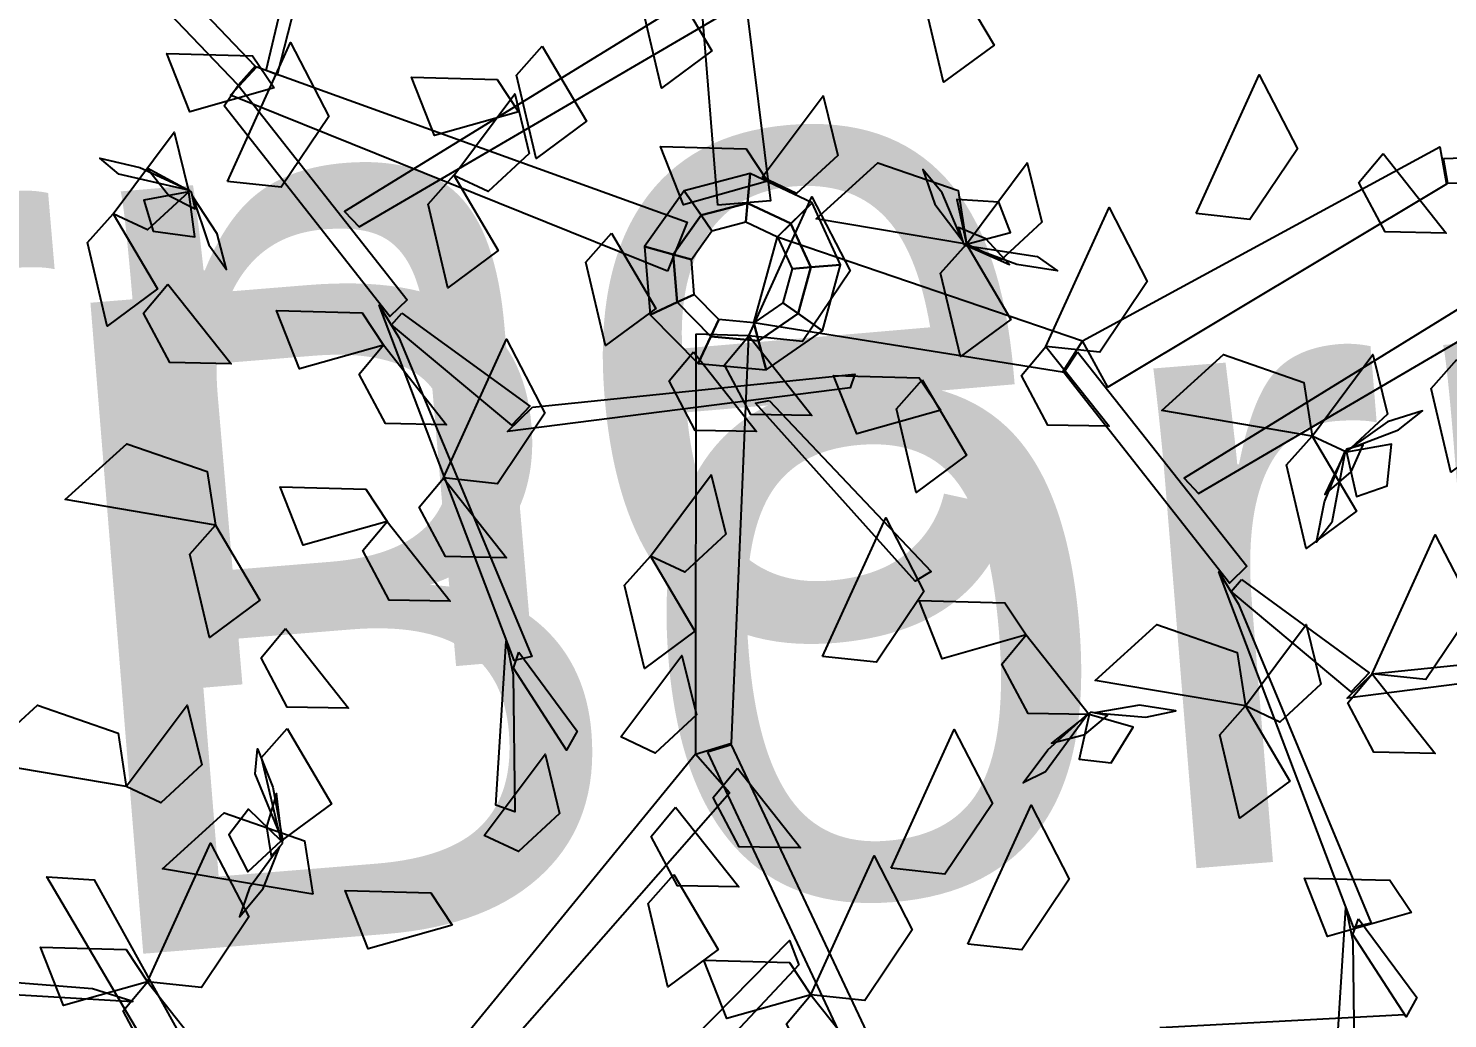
# Model space of a CAD drawing. Header units: metres. Extents: x 1851758 to 1852050, y 5187822 to 5188223.
# Drawn here: x 1851949.972 to 1851952.146, y 5187917.399 to 5187918.915 of the extents above; entities that cross this region are included whole.
import ezdxf

# ---------------------------------------------------------------- set-up
doc = ezdxf.new("R2010")
doc.units = ezdxf.units.M
doc.header["$LTSCALE"] = 2.5
doc.linetypes.add('L8', pattern=[0.225, 0.15, -0.075])
doc.layers.add('PRO_IMP_REP', color=6, linetype='CONTINUOUS', lineweight=15)
for name, color, linetype in [('PRO_PAR_N', 6, 'CONTINUOUS'), ('PRO_VOI', 7, 'CONTINUOUS'), ('PRO_VOI_VEG', 81, 'CONTINUOUS')]:
    doc.layers.add(name, color=color, linetype=linetype)
doc.styles.add('_ECRITURE', font='NEWSGOTN.TTF')

# ---------------------------------------------------------------- blocks, each defined once
blk = doc.blocks.new('arbre4')
at = {"layer": 'PRO_VOI_VEG', "color": 42, "linetype": 'ByBlock', "lineweight": -2, "extrusion": (-0.027137, -0.572523, 0.819439), "elevation": 5.6156, "flags": 128}
blk.add_lwpolyline([(2.7648, 4.287), (1.549, 6.0719), (1.5195, 5.8926), (2.7354, 4.1892), (2.7648, 4.287)], close=True, dxfattribs=at)
at = {"layer": 'PRO_VOI_VEG', "color": 42, "linetype": 'ByBlock', "lineweight": -2, "extrusion": (0.512659, -0.256321, 0.819439), "elevation": 0.3479, "flags": 128}
for points in [[(-0.0474, 2.2601), (0.4021, 3.4745), (0.4684, 3.4174), (0.0263, 2.2275), (-0.0474, 2.2601)], [(0.24, 3.1077), (-0.9759, 4.8926), (-1.0054, 4.7133), (0.2105, 3.0099), (0.24, 3.1077)]]:
    blk.add_lwpolyline(points, close=True, dxfattribs=at)
at = {"layer": 'PRO_VOI_VEG', "color": 42, "linetype": 'ByBlock', "lineweight": -2, "extrusion": (0.647784, -0.323881, 0.689548), "elevation": -0.1006, "flags": 128}
for points in [[(0.0263, 2.1997), (0.9106, 2.3923), (0.8885, 2.3135), (0.0263, 2.1472), (0.0263, 2.1997)], [(-0.0842, 0.2125), (-0.0842, 2.3048), (0.0263, 2.2435), (0.0779, 0.2125), (-0.0842, 0.2125)]]:
    blk.add_lwpolyline(points, close=True, dxfattribs=at)
at = {"layer": 'PRO_VOI_VEG', "color": 42, "linetype": 'ByBlock', "lineweight": -2, "extrusion": (0, -0.83205, 0.5547), "elevation": 0.6002, "flags": 128}
blk.add_lwpolyline([(-0.0637, 1.2825), (-0.0637, 3.5277), (0.0469, 3.4619), (0.0985, 1.2825), (-0.0637, 1.2825)], close=True, dxfattribs=at)
at = {"layer": 'PRO_VOI_VEG', "color": 42, "linetype": 'ByBlock', "lineweight": -2, "extrusion": (-0.798146, 0.353014, 0.488205), "flags": 128}
for points, elevation in [([(0.2567, 1.5814), (-0.9591, 3.7063), (-0.9886, 3.4928), (0.2273, 1.465), (0.2567, 1.5814)], 2.2142), ([(-0.0306, 0.5723), (0.4189, 2.018), (0.4852, 1.9501), (0.0431, 0.5335), (-0.0306, 0.5723)], 2.2142), ([(0.5368, 2.0471), (1.3252, 3.4928), (1.3547, 3.3958), (0.4631, 1.8628), (0.5368, 2.0471)], 2.2142), ([(0.1809, 5.5383), (-1.035, 7.6631), (-1.0645, 7.4496), (0.1514, 5.4218), (0.1809, 5.5383)], 1.3369), ([(-0.1065, 4.5292), (0.343, 5.9749), (0.4093, 5.9069), (-0.0328, 4.4904), (-0.1065, 4.5292)], 1.3369), ([(0.4609, 6.004), (1.2494, 7.4496), (1.2789, 7.3526), (0.3872, 5.8196), (0.4609, 6.004)], 1.3369)]:
    blk.add_lwpolyline(points, close=True, dxfattribs=dict(at, elevation=elevation))
at = {"layer": 'PRO_VOI_VEG', "linetype": 'ByBlock', "lineweight": -2, "extrusion": (0.843665, 0.223353, 0.488205), "flags": 128}
for points, elevation in [([(0.9347, 7.5005), (0.6722, 7.3948), (0.6163, 7.771), (0.8773, 7.7131), (0.9347, 7.5005)], 4.2887), ([(0.6636, 5.22), (0.4011, 5.1143), (0.3452, 5.4904), (0.6062, 5.4326), (0.6636, 5.22)], 3.9536), ([(0.8596, 2.366), (0.5971, 2.2603), (0.5412, 2.6365), (0.8022, 2.5786), (0.8596, 2.366)], 0.9193), ([(0.5766, 2.5549), (0.3141, 2.4492), (0.2582, 2.8254), (0.5192, 2.7675), (0.5766, 2.5549)], 0.5817), ([(0.8137, 7.6456), (0.5513, 7.5399), (0.4954, 7.9161), (0.7564, 7.8582), (0.8137, 7.6456)], 2.2571), ([(0.2488, 7.7078), (-0.0137, 7.6021), (-0.0696, 7.9783), (0.1914, 7.9205), (0.2488, 7.7078)], 3.918), ([(-0.1454, 1.8665), (-0.4079, 1.7608), (-0.4638, 2.137), (-0.2028, 2.0791), (-0.1454, 1.8665)], 1.8123), ([(-0.4925, 1.6013), (-0.755, 1.4956), (-0.8109, 1.8718), (-0.5499, 1.814), (-0.4925, 1.6013)], 1.3589), ([(-0.9796, 7.4745), (-1.2421, 7.3688), (-1.298, 7.745), (-1.037, 7.6871), (-0.9796, 7.4745)], 6.4375), ([(-0.1897, 5.444), (-0.4522, 5.3383), (-0.5081, 5.7145), (-0.2471, 5.6566), (-0.1897, 5.444)], 0.9998), ([(-1.0524, 4.2482), (-1.3149, 4.1425), (-1.3708, 4.5187), (-1.1098, 4.4608), (-1.0524, 4.2482)], 4.0647), ([(-0.7234, 2.0725), (-0.9859, 1.9667), (-1.0417, 2.3429), (-0.7808, 2.2851), (-0.7234, 2.0725)], 0.5168), ([(-0.8503, 6.2345), (-1.1128, 6.1287), (-1.1687, 6.5049), (-0.9077, 6.4471), (-0.8503, 6.2345)], 1.4414), ([(-1.7636, 4.4768), (-2.026, 4.3711), (-2.0819, 4.7473), (-1.8209, 4.6894), (-1.7636, 4.4768)], 3.6562), ([(-1.6663, 5.3669), (-1.9288, 5.2612), (-1.9846, 5.6374), (-1.7237, 5.5795), (-1.6663, 5.3669)], 2.0649)]:
    blk.add_lwpolyline(points, close=True, dxfattribs=dict(at, elevation=elevation))
at = {"layer": 'PRO_VOI_VEG', "linetype": 'ByBlock', "lineweight": -2, "extrusion": (9.90355e-10, -0.872729, 0.488205), "elevation": 1.4345, "flags": 128}
blk.add_lwpolyline([(-1.3901, 3.9559), (-1.6526, 3.8502), (-1.7085, 4.2264), (-1.4475, 4.1685), (-1.3901, 3.9559)], close=True, dxfattribs=at)
at = {"layer": 'PRO_VOI_VEG', "linetype": 'ByBlock', "lineweight": -2, "extrusion": (0.372929, 2.33266e-10, 0.92786), "elevation": 0.324, "flags": 128}
blk.add_lwpolyline([(0.4059, 1.8069), (0.814, 1.5622), (0.5789, 1.456), (0.3748, 1.6315), (0.4059, 1.8069)], close=True, dxfattribs=at)
at = {"layer": 'PRO_VOI_VEG', "linetype": 'ByBlock', "lineweight": -2, "extrusion": (9.90356e-10, -0.872729, 0.488205), "elevation": 1.9926, "flags": 128}
blk.add_lwpolyline([(-0.6494, 4.6811), (-0.9119, 4.5754), (-0.9678, 4.9516), (-0.7068, 4.8937), (-0.6494, 4.6811)], close=True, dxfattribs=at)
at = {"layer": 'PRO_VOI_VEG', "linetype": 'ByBlock', "lineweight": -2, "extrusion": (0.632852, 0.167542, 0.755929), "flags": 128}
for points, elevation in [([(0.8137, 4.7624), (0.9867, 4.4199), (0.8, 4.4444), (0.7322, 4.6528), (0.8137, 4.7624)], 2.8065), ([(0.5766, 2.2048), (0.7496, 1.8622), (0.5628, 1.8868), (0.495, 2.0951), (0.5766, 2.2048)], 1.4159), ([(0.2559, 5.5432), (0.4289, 5.2007), (0.2422, 5.2252), (0.1744, 5.4336), (0.2559, 5.5432)], 6.6286), ([(-0.1454, 1.1388), (0.0275, 0.7963), (-0.1592, 0.8208), (-0.227, 1.0292), (-0.1454, 1.1388)], 2.3391), ([(-1.0524, 2.6125), (-0.8794, 2.27), (-1.0662, 2.2945), (-1.134, 2.5029), (-1.0524, 2.6125)], 5.2673), ([(-0.7234, 1.7731), (-0.5504, 1.4306), (-0.7371, 1.4552), (-0.8049, 1.6635), (-0.7234, 1.7731)], 1.1908), ([(-1.2153, 6.1317), (-1.0423, 5.7892), (-1.2291, 5.8137), (-1.2969, 6.0221), (-1.2153, 6.1317)], 5.812), ([(-0.8538, 5.1759), (-0.6808, 4.8334), (-0.8676, 4.8579), (-0.9354, 5.0663), (-0.8538, 5.1759)], 2.4484), ([(-1.7636, 2.9664), (-1.5906, 2.6238), (-1.7773, 2.6484), (-1.8451, 2.8568), (-1.7636, 2.9664)], 4.9608), ([(-1.3605, 2.6479), (-1.1875, 2.3054), (-1.3742, 2.3299), (-1.442, 2.5383), (-1.3605, 2.6479)], 1.0322)]:
    blk.add_lwpolyline(points, close=True, dxfattribs=dict(at, elevation=elevation))
at = {"layer": 'PRO_VOI_VEG', "color": 6, "linetype": 'ByBlock', "lineweight": -2, "extrusion": (-0.370366, -0.914137, 0.164872), "elevation": 1.0971, "flags": 128}
blk.add_lwpolyline([(-1.6958, 4.9316), (-1.9178, 4.8247), (-1.9884, 5.004), (-1.8625, 5.0582), (-1.6958, 4.9316)], close=True, dxfattribs=at)
at = {"layer": 'PRO_VOI_VEG', "color": 6, "linetype": 'ByBlock', "lineweight": -2, "extrusion": (0.673553, 0.729861, 0.116747), "elevation": -0.2554, "flags": 128}
blk.add_lwpolyline([(1.4848, 5.1096), (1.6364, 5.335), (1.5329, 5.5495), (1.4441, 5.3955), (1.4848, 5.1096)], close=True, dxfattribs=at)
at = {"layer": 'PRO_VOI_VEG', "linetype": 'ByBlock', "lineweight": -2, "extrusion": (0.372929, 2.33259e-10, 0.92786), "elevation": 6.1492, "flags": 128}
blk.add_lwpolyline([(0.0674, 0.9686), (0.4754, 0.7239), (0.2403, 0.6177), (0.0363, 0.7931), (0.0674, 0.9686)], close=True, dxfattribs=at)
at = {"layer": 'PRO_VOI_VEG', "linetype": 'ByBlock', "lineweight": -2, "extrusion": (9.90148e-10, -0.872729, 0.488205), "flags": 128}
for points, elevation in [([(0.0942, 1.3787), (-0.1683, 1.273), (-0.2242, 1.6492), (0.0368, 1.5914), (0.0942, 1.3787)], 0.4587), ([(-1.1196, 2.2953), (-1.3821, 2.1896), (-1.4379, 2.5658), (-1.177, 2.5079), (-1.1196, 2.2953)], 1.4356)]:
    blk.add_lwpolyline(points, close=True, dxfattribs=dict(at, elevation=elevation))
at = {"layer": 'PRO_VOI_VEG', "color": 6, "linetype": 'ByBlock', "lineweight": -2, "extrusion": (-0.591877, -0.641357, 0.488205), "elevation": 3.2023, "flags": 128}
blk.add_lwpolyline([(-1.4922, 3.9734), (-1.5846, 3.7592), (-1.5033, 3.6424), (-1.3924, 3.7738), (-1.4922, 3.9734)], close=True, dxfattribs=at)
at = {"layer": 'PRO_VOI_VEG', "color": 6, "linetype": 'ByBlock', "lineweight": -2, "extrusion": (-0.948085, -0.279578, 0.151559), "elevation": 2.2368, "flags": 128}
blk.add_lwpolyline([(-0.8258, 4.7354), (-0.6687, 4.6893), (-0.5783, 4.8451), (-0.6903, 4.9277), (-0.8258, 4.7354)], close=True, dxfattribs=at)
at = {"layer": 'PRO_VOI_VEG', "color": 42, "linetype": 'ByBlock', "lineweight": -2, "extrusion": (-0.764368, 0.641381, 0.066114), "elevation": 0.0912, "flags": 128}
blk.add_lwpolyline([(-0.066, -1.7872), (-0.0972, -3.0835), (0.1122, -3.0835), (0.081, -1.7872), (-0.066, -1.7872)], close=True, dxfattribs=at)
at = {"layer": 'PRO_VOI_VEG', "color": 42, "linetype": 'ByBlock', "lineweight": -2, "extrusion": (-0.173268, 0.982653, 0.066114), "elevation": 0.0847, "flags": 128}
blk.add_lwpolyline([(-0.0632, -1.7867), (-0.0944, -3.0831), (0.115, -3.0831), (0.0838, -1.7867), (-0.0632, -1.7867)], close=True, dxfattribs=at)
at = {"layer": 'PRO_VOI_VEG', "color": 42, "linetype": 'ByBlock', "lineweight": -2, "extrusion": (0.498906, 0.864131, 0.066114), "elevation": 0.078, "flags": 128}
blk.add_lwpolyline([(-0.0652, -1.7863), (-0.0964, -3.0826), (0.113, -3.0826), (0.0818, -1.7863), (-0.0652, -1.7863)], close=True, dxfattribs=at)
at = {"layer": 'PRO_VOI_VEG', "linetype": 'ByBlock', "lineweight": -2, "extrusion": (-0.095442, 0.360509, 0.92786), "flags": 128}
for points, elevation in [([(-0.6704, 1.0724), (-0.2624, 0.8277), (-0.4975, 0.7215), (-0.7015, 0.8969), (-0.6704, 1.0724)], 2.2781), ([(1.7852, 2.4676), (2.1933, 2.2229), (1.9582, 2.1167), (1.7542, 2.2921), (1.7852, 2.4676)], 5.6306), ([(-1.4734, 3.0992), (-1.0653, 2.8545), (-1.3004, 2.7483), (-1.5044, 2.9237), (-1.4734, 3.0992)], 4.8889), ([(2.3097, 3.6916), (2.7178, 3.4468), (2.4827, 3.3406), (2.2787, 3.5161), (2.3097, 3.6916)], 6.8952), ([(-1.0053, 3.759), (-0.5972, 3.5143), (-0.8323, 3.4081), (-1.0363, 3.5836), (-1.0053, 3.759)], 4.6237), ([(1.8811, 4.0209), (2.2892, 3.7762), (2.0541, 3.67), (1.8501, 3.8455), (1.8811, 4.0209)], 6.3717)]:
    blk.add_lwpolyline(points, close=True, dxfattribs=dict(at, elevation=elevation))
at = {"layer": 'PRO_VOI_VEG', "color": 6, "linetype": 'ByBlock', "lineweight": -2, "extrusion": (0.924265, 0.350378, 0.151559), "elevation": 1.0175, "flags": 128}
blk.add_lwpolyline([(-0.1975, 2.3756), (-0.0404, 2.3295), (0.0499, 2.4853), (-0.062, 2.5679), (-0.1975, 2.3756)], close=True, dxfattribs=at)
at = {"layer": 'PRO_VOI_VEG', "color": 42, "linetype": 'ByBlock', "lineweight": -2, "extrusion": (-0.76597, 0.642725, 0.013934), "elevation": 0.1843, "flags": 128}
blk.add_lwpolyline([(-0.0464, 2.1009), (-0.066, -1.78), (0.081, -1.78), (0.0613, 2.1009), (-0.0464, 2.1009)], close=True, dxfattribs=at)
at = {"layer": 'PRO_VOI_VEG', "color": 42, "linetype": 'ByBlock', "lineweight": -2, "extrusion": (-0.173631, 0.984712, 0.013934), "elevation": 0.1779, "flags": 128}
blk.add_lwpolyline([(-0.0435, 2.1009), (-0.0632, -1.7799), (0.0838, -1.7799), (0.0641, 2.1009), (-0.0435, 2.1009)], close=True, dxfattribs=at)
at = {"layer": 'PRO_VOI_VEG', "linetype": 'ByBlock', "lineweight": -2, "extrusion": (0.372929, 6.70652e-10, 0.92786), "elevation": 0.903, "flags": 128}
blk.add_lwpolyline([(-0.1949, 0.3648), (0.2132, 0.12), (-0.0219, 0.0138), (-0.2259, 0.1893), (-0.1949, 0.3648)], close=True, dxfattribs=at)
at = {"layer": 'PRO_VOI_VEG', "color": 42, "linetype": 'ByBlock', "lineweight": -2, "extrusion": (0.499951, 0.865941, 0.013934), "elevation": 0.1711, "flags": 128}
blk.add_lwpolyline([(-0.0455, 2.101), (-0.0652, -1.7798), (0.0818, -1.7798), (0.0621, 2.101), (-0.0455, 2.101)], close=True, dxfattribs=at)
at = {"layer": 'PRO_VOI_VEG', "color": 42, "linetype": 'ByBlock', "lineweight": -2, "extrusion": (0.937637, 0.341272, 0.066114), "elevation": 0.0741, "flags": 128}
blk.add_lwpolyline([(-0.0711, -1.786), (-0.1023, -3.0824), (0.1071, -3.0824), (0.0759, -1.786), (-0.0711, -1.786)], close=True, dxfattribs=at)
at = {"layer": 'PRO_VOI_VEG', "color": 42, "linetype": 'ByBlock', "lineweight": -2, "extrusion": (-0.760996, -0.336442, 0.5547), "elevation": 1.893, "flags": 128}
blk.add_lwpolyline([(0.6785, 4.3014), (0.6785, 6.5465), (0.789, 6.4808), (0.8406, 4.3014), (0.6785, 4.3014)], close=True, dxfattribs=at)
at = {"layer": 'PRO_VOI_VEG', "linetype": 'ByBlock', "lineweight": -2, "extrusion": (-2.5149e-10, -0.654654, 0.755929), "elevation": 4.374, "flags": 128}
blk.add_lwpolyline([(1.9807, 4.0589), (2.1537, 3.7164), (1.967, 3.7409), (1.8992, 3.9493), (1.9807, 4.0589)], close=True, dxfattribs=at)
at = {"layer": 'PRO_VOI_VEG', "color": 42, "linetype": 'ByBlock', "lineweight": -2, "extrusion": (-0.662392, -0.292848, 0.689548), "elevation": 2.9811, "flags": 128}
blk.add_lwpolyline([(0.7153, 6.1029), (1.1648, 7.4072), (1.2312, 7.346), (0.789, 6.0678), (0.7153, 6.1029)], close=True, dxfattribs=at)
at = {"layer": 'PRO_VOI_VEG', "color": 42, "linetype": 'ByBlock', "lineweight": -2, "extrusion": (0.939601, 0.341987, 0.013934), "elevation": 0.1672, "flags": 128}
blk.add_lwpolyline([(-0.0514, 2.1011), (-0.0711, -1.7797), (0.0759, -1.7797), (0.0563, 2.1011), (-0.0514, 2.1011)], close=True, dxfattribs=at)
at = {"layer": 'PRO_VOI_VEG', "color": 6, "linetype": 'ByBlock', "lineweight": -2, "extrusion": (0.541752, 0.684223, 0.488205), "elevation": 1.6197, "flags": 128}
blk.add_lwpolyline([(-0.5181, 1.9742), (-0.6105, 1.7601), (-0.5292, 1.6432), (-0.4182, 1.7747), (-0.5181, 1.9742)], close=True, dxfattribs=at)
at = {"layer": 'PRO_VOI_VEG', "linetype": 'ByBlock', "lineweight": -2, "extrusion": (-2.5148e-10, -0.654654, 0.755929), "elevation": 3.4112, "flags": 128}
blk.add_lwpolyline([(-1.7627, 3.096), (-1.5897, 2.7535), (-1.7765, 2.778), (-1.8443, 2.9864), (-1.7627, 3.096)], close=True, dxfattribs=at)
at = {"layer": 'PRO_VOI_VEG', "color": 42, "linetype": 'ByBlock', "lineweight": -2, "extrusion": (-0.997812, 0, 0.066114), "elevation": 0.0943, "flags": 128}
blk.add_lwpolyline([(-0.0724, -1.7874), (-0.1036, -3.0837), (0.1059, -3.0837), (0.0747, -1.7874), (-0.0724, -1.7874)], close=True, dxfattribs=at)
at = {"layer": 'PRO_VOI_VEG', "linetype": 'ByBlock', "lineweight": -2, "extrusion": (0.372929, 1.7787e-09, 0.92786), "elevation": 3.2657, "flags": 128}
blk.add_lwpolyline([(-0.3009, 0.3394), (0.1072, 0.0947), (-0.1279, -0.0115), (-0.3319, 0.164), (-0.3009, 0.3394)], close=True, dxfattribs=at)
at = {"layer": 'PRO_VOI_VEG', "color": 42, "linetype": 'ByBlock', "lineweight": -2, "extrusion": (-0.999903, 0, 0.013934), "elevation": 0.1875, "flags": 128}
blk.add_lwpolyline([(-0.0527, 2.1008), (-0.0724, -1.78), (0.0747, -1.78), (0.055, 2.1008), (-0.0527, 2.1008)], close=True, dxfattribs=at)
at = {"layer": 'PRO_VOI_VEG', "color": 6, "linetype": 'ByBlock', "lineweight": -2, "extrusion": (-0.616512, -0.778642, 0.116747), "elevation": -0.1469, "flags": 128}
blk.add_lwpolyline([(0.5107, 2.5621), (0.6623, 2.7876), (0.5587, 3.002), (0.47, 2.848), (0.5107, 2.5621)], close=True, dxfattribs=at)
at = {"layer": 'PRO_VOI_VEG', "color": 6, "linetype": 'ByBlock', "lineweight": -2, "extrusion": (0.300274, 0.939496, 0.164872), "elevation": 0.6468, "flags": 128}
blk.add_lwpolyline([(-0.6414, 2.4546), (-0.8634, 2.3477), (-0.9339, 2.527), (-0.808, 2.5812), (-0.6414, 2.4546)], close=True, dxfattribs=at)
at = {"layer": 'PRO_VOI_VEG', "color": 42, "linetype": 'ByBlock', "lineweight": -2, "extrusion": (-0.888751, 0.393088, 0.235804), "flags": 128}
for points, elevation in [([(0.4631, 2.54), (0.6031, 4.5067), (0.6768, 4.3677), (0.5073, 2.4652), (0.4631, 2.54)], 1.5933), ([(0.3872, 6.1157), (0.5272, 8.0824), (0.6009, 7.9435), (0.4314, 6.0409), (0.3872, 6.1157)], -0.3147)]:
    blk.add_lwpolyline(points, close=True, dxfattribs=dict(at, elevation=elevation))
at = {"layer": 'PRO_VOI_VEG', "color": 42, "linetype": 'ByBlock', "lineweight": -2, "extrusion": (0.939601, -0.341987, 0.013934), "elevation": 0.168, "flags": 128}
blk.add_lwpolyline([(-0.0584, 2.1011), (-0.0781, -1.7797), (0.0689, -1.7797), (0.0492, 2.1011), (-0.0584, 2.1011)], close=True, dxfattribs=at)
at = {"layer": 'PRO_VOI_VEG', "color": 42, "linetype": 'ByBlock', "lineweight": -2, "extrusion": (0.937637, -0.341272, 0.066114), "elevation": 0.0749, "flags": 128}
blk.add_lwpolyline([(-0.0781, -1.7861), (-0.1093, -3.0824), (0.1001, -3.0824), (0.0689, -1.7861), (-0.0781, -1.7861)], close=True, dxfattribs=at)
at = {"layer": 'PRO_VOI_VEG', "color": 42, "linetype": 'ByBlock', "lineweight": -2, "extrusion": (-0.764368, -0.641381, 0.066114), "elevation": 0.0927, "flags": 128}
blk.add_lwpolyline([(-0.0792, -1.7873), (-0.1104, -3.0836), (0.099, -3.0836), (0.0678, -1.7873), (-0.0792, -1.7873)], close=True, dxfattribs=at)
at = {"layer": 'PRO_VOI_VEG', "color": 42, "linetype": 'ByBlock', "lineweight": -2, "extrusion": (-0.76597, -0.642725, 0.013934), "elevation": 0.1858, "flags": 128}
blk.add_lwpolyline([(-0.0595, 2.1008), (-0.0792, -1.78), (0.0678, -1.78), (0.0481, 2.1008), (-0.0595, 2.1008)], close=True, dxfattribs=at)
at = {"layer": 'PRO_VOI_VEG', "color": 42, "linetype": 'ByBlock', "lineweight": -2, "extrusion": (0.499951, -0.865941, 0.013934), "elevation": 0.1731, "flags": 128}
blk.add_lwpolyline([(-0.0633, 2.101), (-0.083, -1.7798), (0.0641, -1.7798), (0.0444, 2.101), (-0.0633, 2.101)], close=True, dxfattribs=at)
at = {"layer": 'PRO_VOI_VEG', "linetype": 'ByBlock', "lineweight": -2, "extrusion": (1.09184e-10, -0.654654, 0.755929), "elevation": 3.2258, "flags": 128}
blk.add_lwpolyline([(-1.1196, 2.6186), (-0.9466, 2.276), (-1.1333, 2.3006), (-1.2011, 2.509), (-1.1196, 2.6186)], close=True, dxfattribs=at)
at = {"layer": 'PRO_VOI_VEG', "linetype": 'ByBlock', "lineweight": -2, "extrusion": (0.372929, -8.74771e-10, 0.92786), "elevation": 2.7218, "flags": 128}
blk.add_lwpolyline([(-0.5531, 2.1384), (-0.1451, 1.8936), (-0.3802, 1.7874), (-0.5842, 1.9629), (-0.5531, 2.1384)], close=True, dxfattribs=at)
at = {"layer": 'PRO_VOI_VEG', "color": 42, "linetype": 'ByBlock', "lineweight": -2, "extrusion": (-0.173631, -0.984712, 0.013934), "elevation": 0.1802, "flags": 128}
blk.add_lwpolyline([(-0.0637, 2.1009), (-0.0834, -1.7799), (0.0636, -1.7799), (0.0439, 2.1009), (-0.0637, 2.1009)], close=True, dxfattribs=at)
at = {"layer": 'PRO_VOI_VEG', "color": 42, "linetype": 'ByBlock', "lineweight": -2, "extrusion": (0.498906, -0.864131, 0.066114), "elevation": 0.08, "flags": 128}
blk.add_lwpolyline([(-0.083, -1.7864), (-0.1142, -3.0827), (0.0953, -3.0827), (0.0641, -1.7864), (-0.083, -1.7864)], close=True, dxfattribs=at)
at = {"layer": 'PRO_VOI_VEG', "color": 42, "linetype": 'ByBlock', "lineweight": -2, "extrusion": (0.123326, 0.805569, 0.579526), "elevation": 0.4072, "flags": 128}
blk.add_lwpolyline([(0.1341, 0.9159), (0.0441, 3.1302), (-0.0637, 3.0582), (-0.0278, 0.9055), (0.1341, 0.9159)], close=True, dxfattribs=at)
at = {"layer": 'PRO_VOI_VEG', "color": 42, "linetype": 'ByBlock', "lineweight": -2, "extrusion": (-0.173268, -0.982653, 0.066114), "elevation": 0.087, "flags": 128}
blk.add_lwpolyline([(-0.0834, -1.7869), (-0.1146, -3.0832), (0.0948, -3.0832), (0.0636, -1.7869), (-0.0834, -1.7869)], close=True, dxfattribs=at)
at = {"layer": 'PRO_VOI_VEG', "linetype": 'ByBlock', "lineweight": -2, "extrusion": (-4.92688e-09, -0.654654, 0.755929), "elevation": 0.5216, "flags": 128}
blk.add_lwpolyline([(-0.0017, 0.1939), (0.1713, -0.1486), (-0.0154, -0.1241), (-0.0832, 0.0843), (-0.0017, 0.1939)], close=True, dxfattribs=at)
at = {"layer": 'PRO_VOI_VEG', "linetype": 'ByBlock', "lineweight": -2, "extrusion": (4.78425e-09, -0.654654, 0.755929), "elevation": 3.6319, "flags": 128}
blk.add_lwpolyline([(-0.1749, 2.8412), (-0.0019, 2.4987), (-0.1886, 2.5232), (-0.2564, 2.7316), (-0.1749, 2.8412)], close=True, dxfattribs=at)
at = {"layer": 'PRO_VOI_VEG', "linetype": 'ByBlock', "lineweight": -2, "extrusion": (1.08863e-10, -0.654654, 0.755929), "elevation": 3.6784, "flags": 128}
blk.add_lwpolyline([(0.9029, 2.7875), (1.0759, 2.445), (0.8892, 2.4695), (0.8214, 2.6779), (0.9029, 2.7875)], close=True, dxfattribs=at)
at = {"layer": 'PRO_VOI_VEG', "color": 42, "linetype": 'ByBlock', "lineweight": -2, "extrusion": (-0.853501, 0.377497, 0.359211), "flags": 128}
for points, elevation in [([(0.6031, 4.2607), (0.1831, 6.7636), (0.2273, 6.7636), (0.6989, 4.1274), (0.6031, 4.2607)], 2.1504), ([(0.3452, 6.1481), (0.6768, 7.9329), (0.721, 7.8303), (0.3673, 6.0455), (0.3452, 6.1481)], 2.1504), ([(0.5272, 8.0527), (0.1072, 10.5556), (0.1514, 10.5556), (0.623, 7.9194), (0.5272, 8.0527)], 0.7196)]:
    blk.add_lwpolyline(points, close=True, dxfattribs=dict(at, elevation=elevation))
at = {"layer": 'PRO_VOI_VEG', "linetype": 'ByBlock', "lineweight": -2, "extrusion": (9.90252e-10, -0.872729, 0.488205), "elevation": 2.6581, "flags": 128}
blk.add_lwpolyline([(0.5658, 3.7901), (0.3034, 3.6844), (0.2475, 4.0606), (0.5085, 4.0027), (0.5658, 3.7901)], close=True, dxfattribs=at)
at = {"layer": 'PRO_VOI_VEG', "linetype": 'ByBlock', "lineweight": -2, "extrusion": (9.90251e-10, -0.872729, 0.488205), "flags": 128}
for points, elevation in [([(-1.1522, 6.0538), (-1.4146, 5.9481), (-1.4705, 6.3243), (-1.2095, 6.2664), (-1.1522, 6.0538)], 4.1564), ([(1.8787, 4.4069), (1.6162, 4.3012), (1.5604, 4.6774), (1.8213, 4.6196), (1.8787, 4.4069)], 4.8938)]:
    blk.add_lwpolyline(points, close=True, dxfattribs=dict(at, elevation=elevation))
at = {"layer": 'PRO_VOI_VEG', "linetype": 'ByBlock', "lineweight": -2, "extrusion": (4.78392e-09, -0.654654, 0.755929), "elevation": 2.874, "flags": 128}
blk.add_lwpolyline([(-0.9691, 1.7572), (-0.7961, 1.4147), (-0.9828, 1.4392), (-1.0506, 1.6476), (-0.9691, 1.7572)], close=True, dxfattribs=at)
at = {"layer": 'PRO_VOI_VEG', "color": 6, "linetype": 'ByBlock', "lineweight": -2, "extrusion": (0.319035, -0.935546, 0.151559), "elevation": 2.0695, "flags": 128}
blk.add_lwpolyline([(1.4898, 5.3571), (1.6469, 5.311), (1.7372, 5.4668), (1.6253, 5.5494), (1.4898, 5.3571)], close=True, dxfattribs=at)
at = {"layer": 'PRO_VOI_VEG', "linetype": 'ByBlock', "lineweight": -2, "extrusion": (-2.51831e-10, -0.654654, 0.755929), "elevation": 1.5187, "flags": 128}
blk.add_lwpolyline([(-1.1522, 0.4264), (-0.9792, 0.0839), (-1.1659, 0.1084), (-1.2337, 0.3168), (-1.1522, 0.4264)], close=True, dxfattribs=at)
at = {"layer": 'PRO_VOI_VEG', "color": 6, "linetype": 'ByBlock', "lineweight": -2, "extrusion": (0.928845, -0.331761, 0.164872), "elevation": 2.8226, "flags": 128}
blk.add_lwpolyline([(-0.0516, 5.2405), (-0.2736, 5.1336), (-0.3441, 5.3129), (-0.2183, 5.3671), (-0.0516, 5.2405)], close=True, dxfattribs=at)
at = {"layer": 'PRO_VOI_VEG', "color": 6, "linetype": 'ByBlock', "lineweight": -2, "extrusion": (-0.757426, 0.642398, 0.116747), "elevation": -1.1452, "flags": 128}
blk.add_lwpolyline([(-0.6359, 5.8073), (-0.4844, 6.0328), (-0.5879, 6.2473), (-0.6766, 6.0933), (-0.6359, 5.8073)], close=True, dxfattribs=at)
at = {"layer": 'PRO_VOI_VEG', "color": 6, "linetype": 'ByBlock', "lineweight": -2, "extrusion": (0.665579, -0.5645, 0.488205), "elevation": 4.3323, "flags": 128}
blk.add_lwpolyline([(0.6285, 4.0163), (0.5361, 3.8022), (0.6175, 3.6853), (0.7284, 3.8168), (0.6285, 4.0163)], close=True, dxfattribs=at)
at = {"layer": 'PRO_VOI_VEG', "linetype": 'ByBlock', "lineweight": -2, "extrusion": (0.372929, 2.33265e-10, 0.92786), "elevation": 3.1369, "flags": 128}
blk.add_lwpolyline([(-1.1918, 1.1054), (-0.7838, 0.8607), (-1.0189, 0.7545), (-1.2229, 0.9299), (-1.1918, 1.1054)], close=True, dxfattribs=at)
at = {"layer": 'PRO_VOI_VEG', "linetype": 'ByBlock', "lineweight": -2, "extrusion": (-2.5163e-10, -0.654654, 0.755929), "elevation": 6.5073, "flags": 128}
blk.add_lwpolyline([(-1.4892, 4.3476), (-1.3162, 4.0051), (-1.503, 4.0296), (-1.5708, 4.238), (-1.4892, 4.3476)], close=True, dxfattribs=at)
at = {"layer": 'PRO_VOI_VEG', "linetype": 'ByBlock', "lineweight": -2, "extrusion": (0.372929, -8.74769e-10, 0.92786), "elevation": 7.8909, "flags": 128}
blk.add_lwpolyline([(-1.3806, 1.2122), (-0.9725, 0.9675), (-1.2076, 0.8613), (-1.4116, 1.0368), (-1.3806, 1.2122)], close=True, dxfattribs=at)
at = {"layer": 'PRO_VOI_VEG', "color": 42, "linetype": 'ByBlock', "lineweight": -2, "extrusion": (-0.89221, -0.02421, 0.450971), "flags": 128}
for points, elevation in [([(1.1483, 3.2196), (1.5663, 3.1308), (1.5398, 3.0075), (1.044, 3.198), (1.1483, 3.2196)], 2.5642), ([(2.2374, 7.0329), (2.6553, 6.9441), (2.6289, 6.8208), (2.1331, 7.0114), (2.2374, 7.0329)], 1.7248)]:
    blk.add_lwpolyline(points, close=True, dxfattribs=dict(at, elevation=elevation))
at = {"layer": 'PRO_VOI_VEG', "linetype": 'ByBlock', "lineweight": -2, "extrusion": (9.90247e-10, -0.872729, 0.488205), "elevation": 5.043, "flags": 128}
blk.add_lwpolyline([(0.7712, 6.6051), (0.5088, 6.4994), (0.4529, 6.8756), (0.7139, 6.8177), (0.7712, 6.6051)], close=True, dxfattribs=at)
at = {"layer": 'PRO_VOI_VEG', "color": 42, "linetype": 'ByBlock', "lineweight": -2, "extrusion": (-0.900289, 0.398191, 0.175849), "flags": 128}
for points, elevation in [([(1.3252, 3.9299), (1.4947, 5.3399), (1.561, 5.2748), (1.3768, 3.9299), (1.3252, 3.9299)], 0.9752), ([(1.2494, 7.3821), (1.4189, 8.7921), (1.4852, 8.727), (1.301, 7.3821), (1.2494, 7.3821)], -1.1483)]:
    blk.add_lwpolyline(points, close=True, dxfattribs=dict(at, elevation=elevation))
at = {"layer": 'PRO_VOI_VEG', "linetype": 'ByBlock', "lineweight": -2, "extrusion": (4.78427e-09, -0.654654, 0.755929), "elevation": 6.6466, "flags": 128}
blk.add_lwpolyline([(0.7712, 4.1997), (0.9442, 3.8572), (0.7575, 3.8818), (0.6897, 4.0901), (0.7712, 4.1997)], close=True, dxfattribs=at)
at = {"layer": 'PRO_VOI_VEG', "color": 6, "linetype": 'ByBlock', "lineweight": -2, "extrusion": (-0.960342, -0.224855, 0.164872), "elevation": 2.9071, "flags": 128}
blk.add_lwpolyline([(1.2254, 5.9975), (1.0034, 5.8906), (0.9329, 6.0699), (1.0588, 6.124), (1.2254, 5.9975)], close=True, dxfattribs=at)
at = {"layer": 'PRO_VOI_VEG', "linetype": 'ByBlock', "lineweight": -2, "extrusion": (-4.92672e-09, -0.654654, 0.755929), "elevation": 6.7802, "flags": 128}
blk.add_lwpolyline([(1.818, 4.0455), (1.991, 3.703), (1.8042, 3.7275), (1.7365, 3.9359), (1.818, 4.0455)], close=True, dxfattribs=at)
at = {"layer": 'PRO_VOI_VEG', "color": 6, "linetype": 'ByBlock', "lineweight": -2, "extrusion": (0.691544, -0.703267, 0.164872), "elevation": 2.9047, "flags": 128}
blk.add_lwpolyline([(-0.3312, 7.1829), (-0.5532, 7.076), (-0.6237, 7.2553), (-0.4979, 7.3094), (-0.3312, 7.1829)], close=True, dxfattribs=at)
at = {"layer": 'PRO_VOI_VEG', "color": 6, "linetype": 'ByBlock', "lineweight": -2, "extrusion": (-0.401921, 0.908201, 0.116747), "elevation": -0.7955, "flags": 128}
blk.add_lwpolyline([(-0.2899, 7.7088), (-0.1384, 7.9343), (-0.2419, 8.1488), (-0.3306, 7.9948), (-0.2899, 7.7088)], close=True, dxfattribs=at)
at = {"layer": 'PRO_VOI_VEG', "color": 6, "linetype": 'ByBlock', "lineweight": -2, "extrusion": (-0.120391, -0.981089, 0.151559), "elevation": 2.4311, "flags": 128}
blk.add_lwpolyline([(1.1285, 7.2535), (1.2856, 7.2074), (1.376, 7.3632), (1.264, 7.4458), (1.1285, 7.2535)], close=True, dxfattribs=at)
at = {"layer": 'PRO_VOI_VEG', "color": 6, "linetype": 'ByBlock', "lineweight": -2, "extrusion": (0.984735, -0.129102, 0.116747), "elevation": -0.5707, "flags": 128}
blk.add_lwpolyline([(-1.8163, 6.5056), (-1.6647, 6.731), (-1.7683, 6.9455), (-1.857, 6.7915), (-1.8163, 6.5056)], close=True, dxfattribs=at)
at = {"layer": 'PRO_VOI_VEG', "color": 42, "linetype": 'ByBlock', "lineweight": -2, "extrusion": (0.715812, 0.230111, 0.659289), "elevation": 1.31, "flags": 128}
blk.add_lwpolyline([(-1.3064, 2.5579), (-1.9997, 4.5127), (-2.081, 4.4029), (-1.4555, 2.4808), (-1.3064, 2.5579)], close=True, dxfattribs=at)
at = {"layer": 'PRO_VOI_VEG', "color": 42, "linetype": 'ByBlock', "lineweight": -2, "extrusion": (0.117148, 0.690201, 0.714072), "elevation": 0.9423, "flags": 128}
for points in [[(-0.0158, 2.9868), (-0.5345, 4.2377), (-0.5974, 4.1723), (-0.0875, 2.9468), (-0.0158, 2.9868)], [(-0.3516, 3.8619), (0.7588, 5.8409), (0.7985, 5.6534), (-0.3165, 3.7606), (-0.3516, 3.8619)]]:
    blk.add_lwpolyline(points, close=True, dxfattribs=at)
at = {"layer": 'PRO_VOI_VEG', "linetype": 'ByBlock', "lineweight": -2, "extrusion": (0.372929, -1.31215e-09, 0.92786), "flags": 128}
for points, elevation in [([(-1.8552, 2.7885), (-1.4471, 2.5438), (-1.6822, 2.4376), (-1.8862, 2.6131), (-1.8552, 2.7885)], 7.7453), ([(-2.0174, 3.74), (-1.6094, 3.4953), (-1.8444, 3.3891), (-2.0485, 3.5645), (-2.0174, 3.74)], 3.9482)]:
    blk.add_lwpolyline(points, close=True, dxfattribs=dict(at, elevation=elevation))
at = {"layer": 'PRO_VOI_VEG', "color": 6, "linetype": 'ByBlock', "lineweight": -2, "extrusion": (0.353183, -0.798071, 0.488205), "elevation": 5.1648, "flags": 128}
blk.add_lwpolyline([(0.2825, 5.7613), (0.1901, 5.5471), (0.2715, 5.4303), (0.3824, 5.5617), (0.2825, 5.7613)], close=True, dxfattribs=at)
at = {"layer": 'PRO_VOI_VEG', "color": 6, "linetype": 'ByBlock', "lineweight": -2, "extrusion": (-0.865324, 0.113447, 0.488205), "elevation": 4.2767, "flags": 128}
blk.add_lwpolyline([(1.8089, 4.9189), (1.7165, 4.7047), (1.7978, 4.5879), (1.9088, 4.7193), (1.8089, 4.9189)], close=True, dxfattribs=at)
at = {"layer": 'PRO_VOI_VEG', "linetype": 'ByBlock', "lineweight": -2, "extrusion": (-2.51659e-10, -0.654654, 0.755929), "elevation": 4.1288, "flags": 128}
blk.add_lwpolyline([(-0.1438, 1.5758), (0.0292, 1.2333), (-0.1576, 1.2578), (-0.2253, 1.4662), (-0.1438, 1.5758)], close=True, dxfattribs=at)
at = {"layer": 'PRO_VOI_VEG', "color": 6, "linetype": 'ByBlock', "lineweight": -2, "extrusion": (-0.77532, 0.613114, 0.151559), "elevation": 1.1712, "flags": 128}
blk.add_lwpolyline([(2.252, 6.2642), (2.4091, 6.2181), (2.4995, 6.3739), (2.3875, 6.4566), (2.252, 6.2642)], close=True, dxfattribs=at)
at = {"layer": 'PRO_VOI_VEG', "linetype": 'ByBlock', "lineweight": -2, "extrusion": (1.09031e-10, -0.654654, 0.755929), "elevation": 6.9341, "flags": 128}
blk.add_lwpolyline([(-0.342, 3.8678), (-0.169, 3.5253), (-0.3558, 3.5498), (-0.4236, 3.7582), (-0.342, 3.8678)], close=True, dxfattribs=at)
at = {"layer": 'PRO_VOI_VEG', "color": 42, "linetype": 'ByBlock', "lineweight": -2, "extrusion": (0.467607, -0.569947, 0.67565), "elevation": 4.1436, "flags": 128}
blk.add_lwpolyline([(-3.2067, 2.3733), (-2.8223, 4.7475), (-2.7247, 4.5887), (-3.1414, 2.2936), (-3.2067, 2.3733)], close=True, dxfattribs=at)
at = {"layer": 'PRO_VOI_VEG', "linetype": 'ByBlock', "lineweight": -2, "extrusion": (0.372929, 1.77868e-09, 0.92786), "elevation": 3.2759, "flags": 128}
blk.add_lwpolyline([(-2.1056, 0.7597), (-1.6975, 0.515), (-1.9326, 0.4088), (-2.1366, 0.5843), (-2.1056, 0.7597)], close=True, dxfattribs=at)
at = {"layer": 'PRO_VOI_VEG', "linetype": 'ByBlock', "lineweight": -2, "extrusion": (9.9025e-10, -0.872729, 0.488205), "flags": 128}
for points, elevation in [([(-1.0531, 2.6869), (-1.3155, 2.5812), (-1.3714, 2.9574), (-1.1104, 2.8995), (-1.0531, 2.6869)], 3.7029), ([(0.0247, 2.5397), (-0.2377, 2.434), (-0.2936, 2.8102), (-0.0327, 2.7523), (0.0247, 2.5397)], 3.9661)]:
    blk.add_lwpolyline(points, close=True, dxfattribs=dict(at, elevation=elevation))
at = {"layer": 'PRO_VOI_VEG', "linetype": 'ByBlock', "lineweight": -2, "extrusion": (0.372929, 2.33267e-10, 0.92786), "elevation": 4.7025, "flags": 128}
blk.add_lwpolyline([(-2.2215, 1.8634), (-1.8134, 1.6187), (-2.0485, 1.5125), (-2.2525, 1.6879), (-2.2215, 1.8634)], close=True, dxfattribs=at)
at = {"layer": 'PRO_VOI_VEG', "linetype": 'ByBlock', "lineweight": -2, "extrusion": (-3.21725e-09, -0.872729, 0.488205), "elevation": 4.2301, "flags": 128}
blk.add_lwpolyline([(-1.9978, 3.4295), (-2.2603, 3.3238), (-2.3161, 3.7), (-2.0552, 3.6421), (-1.9978, 3.4295)], close=True, dxfattribs=at)
at = {"layer": 'PRO_VOI_VEG', "color": 42, "linetype": 'ByBlock', "lineweight": -2, "extrusion": (0.64699, -0.584454, 0.489712), "elevation": 2.7052, "flags": 128}
blk.add_lwpolyline([(-2.9553, 5.3285), (-3.1179, 5.8389), (-3.1744, 5.874), (-2.9114, 5.0814), (-2.9553, 5.3285)], close=True, dxfattribs=at)
at = {"layer": 'PRO_VOI_VEG', "linetype": 'ByBlock', "lineweight": -2, "extrusion": (-2.51652e-10, -0.654654, 0.755929), "elevation": 5.8288, "flags": 128}
blk.add_lwpolyline([(-1.9978, 2.3791), (-1.8248, 2.0365), (-2.0115, 2.0611), (-2.0793, 2.2695), (-1.9978, 2.3791)], close=True, dxfattribs=at)
at = {"layer": 'PRO_VOI_VEG', "linetype": 'ByBlock', "lineweight": -2, "extrusion": (-4.92671e-09, -0.654654, 0.755929), "elevation": 6.3046, "flags": 128}
blk.add_lwpolyline([(0.0247, 2.5212), (0.1977, 2.1787), (0.011, 2.2032), (-0.0568, 2.4116), (0.0247, 2.5212)], close=True, dxfattribs=at)
at = {"layer": 'PRO_VOI_VEG', "color": 42, "linetype": 'ByBlock', "lineweight": -2}
blk.add_polyline3d([(0.1103, 0.1, 2.1032), (1.016, -0.2926, 4.629), (0.9477, -0.3833, 4.562), (0.0171, -0.1562, 2.1032)], close=True, dxfattribs=at)

msp = doc.modelspace()

# ---------------------------------------------------------------- linework, layer by layer
at = {"layer": 'PRO_VOI', "color": 34, "linetype": 'L8', "elevation": 297.3981, "flags": 128}
msp.add_lwpolyline([(1851885.2529, 5187907.7177), (1851884.5402, 5187913.8452, -0.395782), (1851884.7886, 5187914.1803), (1851896.718, 5187915.593, -0.445633), (1851897.6371, 5187914.7861), (1851897.6776, 5187913.0713), (1851915.0303, 5187914.4942), (1851930.367, 5187915.6599), (1851947.1554, 5187917.1454), (1851965.2245, 5187918.0978), (1851977.1972, 5187918.5566), (1851979.5536, 5187920.2457)], format="xyb", dxfattribs=at)

# ---------------------------------------------------------------- block references
at = {"layer": 'PRO_VOI_VEG', "xscale": 0.5, "yscale": 0.5, "zscale": 0.5, "rotation": 4.640794973699927}
msp.add_blockref('arbre4', (1851951.069, 5187918.5415), dxfattribs=at)

# ---------------------------------------------------------------- texts
at = {"layer": 'PRO_IMP_REP', "style": '_ECRITURE'}
msp.add_text('Borne ', height=1, rotation=4.8887, dxfattribs=at).set_placement((1851948.0175, 5187917.7154))
at = {"layer": 'PRO_PAR_N', "style": '_ECRITURE'}
msp.add_text('Borne', height=1, rotation=4.6408, dxfattribs=at).set_placement((1851950.0391, 5187917.4894))

doc.saveas('drawing.dxf')
